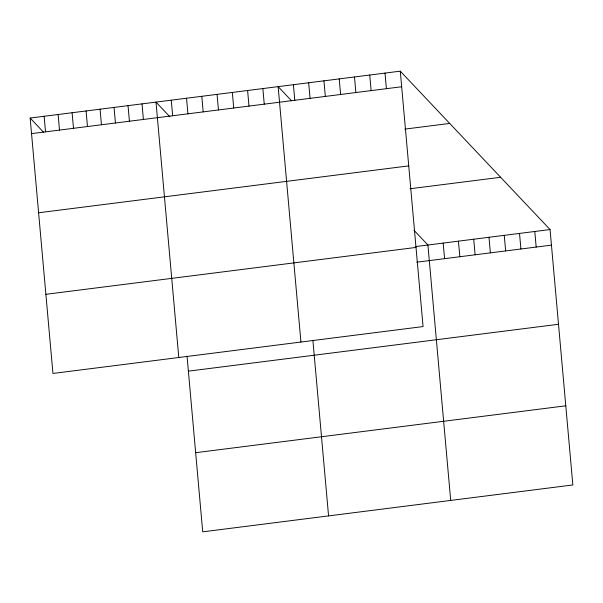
<?xml version="1.0" encoding="UTF-8"?>
<svg xmlns="http://www.w3.org/2000/svg" width="603" height="603" viewBox="0 0 603 603"><rect width="100%" height="100%" fill="white"/><g stroke="black" fill="none" stroke-linecap="round" stroke-linejoin="round"><path stroke-width="0.9" d="M400.279 71.162L423.072 326.57L52.943 373.453L30.15 118.045L400.279 71.162L550.057 229.547L572.85 484.955L202.721 531.838L187.043 356.207M31.537 133.625L401.673 86.749M404.801 129.117L449.71 123.434M38.607 212.769L408.736 165.885M409.919 188.769L500.633 177.282M415.339 246.612L550.057 229.547M45.881 294.309L416.01 247.426M416.733 262.192L551.444 245.127M188.377 371.154L558.506 324.271M195.658 452.695L565.787 405.811M291.513 100.776L278.134 86.636L300.935 342.037M413.96 230.263L427.911 245.022L450.705 500.422M169.948 116.861L155.996 102.111L178.79 357.511M30.15 118.045L43.522 132.193M534.786 231.484L536.18 247.064M519.522 233.414L520.909 249.001M504.251 235.351L505.646 250.931M488.988 237.288L490.375 252.868M473.717 239.218L475.104 254.798M458.446 241.155L459.84 256.735M443.182 243.084L444.569 258.664M385.016 73.099L386.402 88.679M369.745 75.036L371.131 90.616M354.474 76.965L355.868 92.545M339.21 78.903L340.597 94.483M323.939 80.832L325.334 96.412M308.676 82.769L310.063 98.349M293.405 84.699L294.799 100.286M312.889 340.265L328.567 515.897M262.87 88.573L264.257 104.153M247.599 90.503L248.994 106.083M232.336 92.44L233.723 108.02M217.065 94.37L218.459 109.95M201.801 96.307L203.188 111.887M186.531 98.236L187.917 113.824M171.26 100.173L172.654 115.753M142.014 103.882L143.401 119.462M128.032 105.646L129.419 121.233M114.05 107.417L115.437 123.004M100.06 109.188L101.455 124.776M86.078 110.96L87.473 126.547M72.096 112.731L73.491 128.311M58.114 114.502L59.509 130.082M44.132 116.273L45.526 131.853"/></g></svg>
